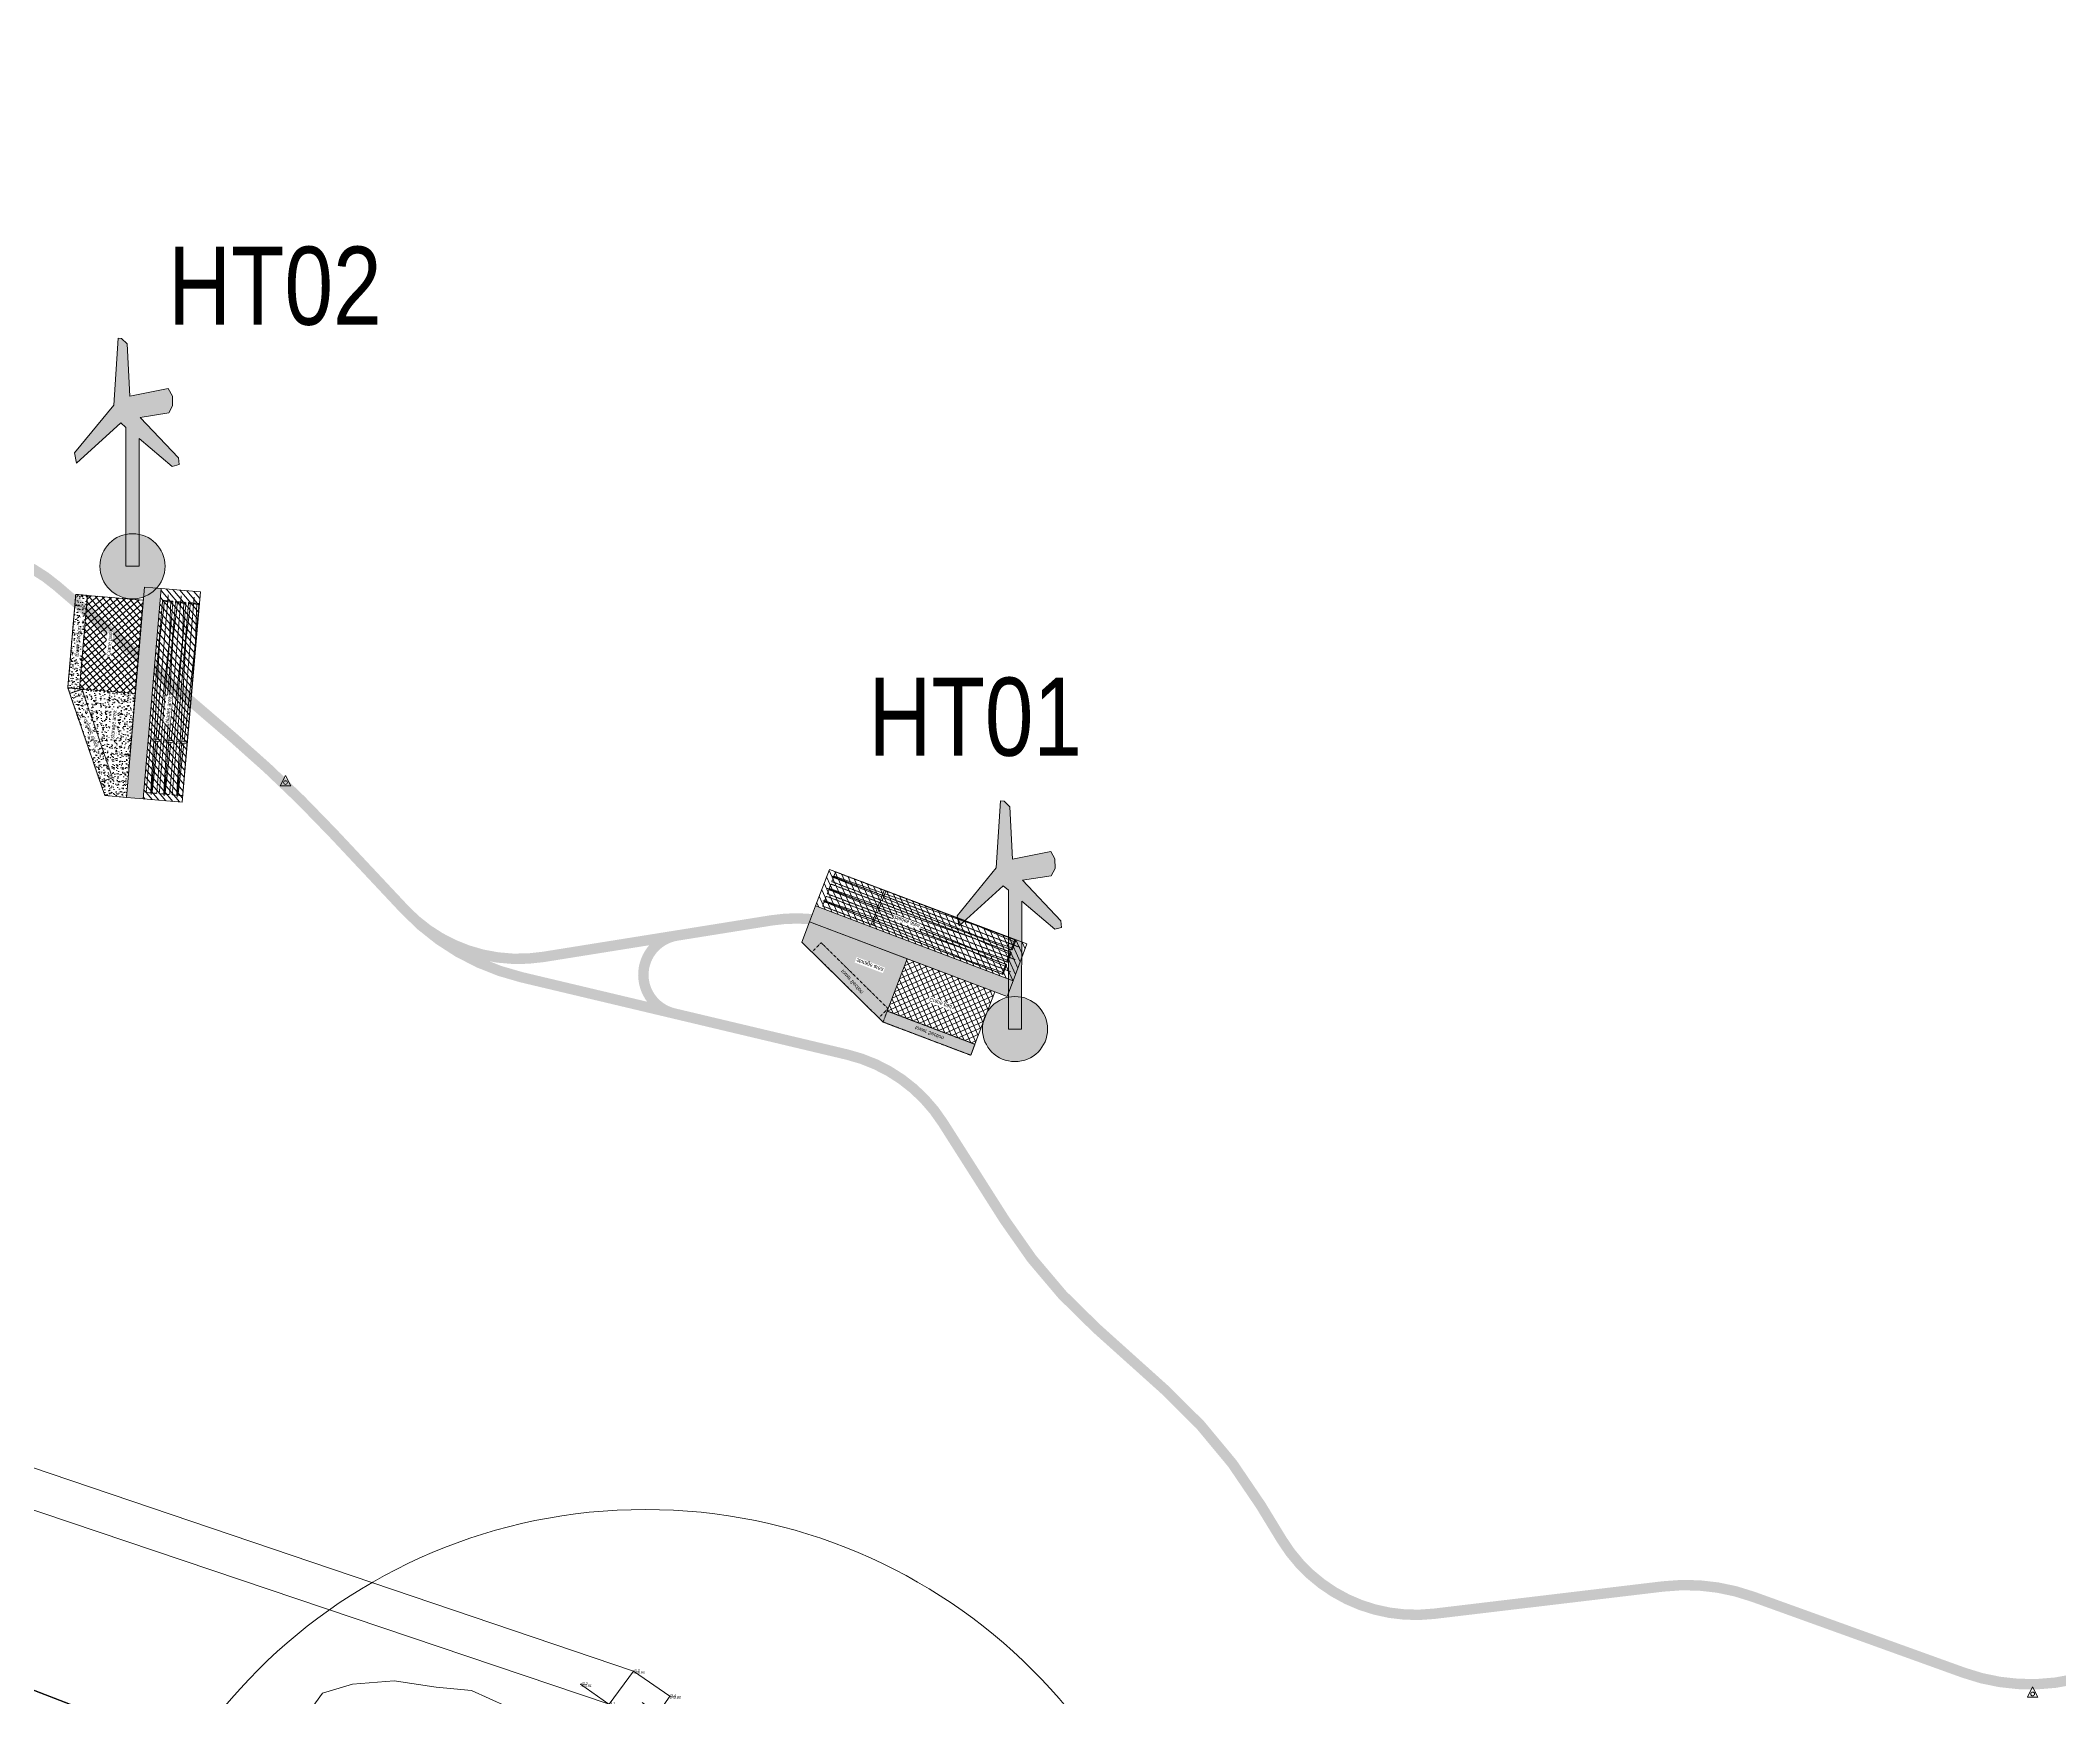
# Model space of a CAD drawing. Header units: metres. Extents: x 0 to 551036, y 0 to 1845929.
# Drawn here: x 547530 to 548305, y 1842794 to 1843430 of the extents above; entities that cross this region are included whole.
import ezdxf

# ---------------------------------------------------------------- set-up
doc = ezdxf.new("R2010")
doc.units = ezdxf.units.M
doc.header["$MEASUREMENT"] = 0
for name, pattern in [('BD HH1 KEM TMB$0$DASHDOT2', [0.5, 0.25, -0.125, 0, -0.125]), ('CENTER', [2, 1.25, -0.25, 0.25, -0.25]), ('DASHED', [0.75, 0.5, -0.25]), ('HIDDEN', [0.375, 0.25, -0.125])]:
    doc.linetypes.add(name, pattern=pattern)
for name, color, linetype, lineweight in [('_0', 7, 'Continuous', 0), ('BD HH1 KEM TMB$0$Ranh', 7, 'Continuous', 0), ('Level 10', 7, 'Continuous', 0), ('Q-CORRIDO', 7, 'Continuous', 0), ('STAPTS-HT8', 7, 'Continuous', 0)]:
    doc.layers.add(name, color=color, linetype=linetype, lineweight=lineweight)
doc.styles.add('2mm', font='ARIALUNI.TTF')
doc.styles.add('ARIEL NARROW', font='ARIALN.TTF', dxfattribs={"width": 0.9})
doc.styles.get("Standard").update_dxf_attribs({"font": '', "height": 4})
doc.styles.add('VnArial', font='arial.ttf')
doc.styles.get('Standard').set_extended_font_data('.VnArial')
doc.dimstyles.new('ISO-25', dxfattribs={"dimtxt": 2.5, "dimasz": 2.5, "dimexe": 1.25, "dimexo": 0.625, "dimtad": 1, "dimtxsty": 'Standard', "dimcen": 2.5, "dimadec": 0, "dimazin": 0, "dimtfac": 1, "dimtmove": 0, "dimatfit": 3, "dimfxl": 1, "dimarcsym": 0})

# ---------------------------------------------------------------- blocks, each defined once
blk = doc.blocks.new('Dinh')
for p, q in [((1.164153e-09, 27.63932022731751), (-19.99999999883584, -12.36067977268247)), ((20.00000000116414, -12.36067977268247), (1.164153e-09, 27.63932022731751))]:
    blk.add_line(p, q)
at = {"color": 4, "flags": 128}
blk.add_lwpolyline([(-19.99999999883584, -12.36067977268247), (20.00000000116414, -12.36067977268247)], dxfattribs=at)
blk.add_circle((0, 0), 7.201599125781542)
blk = doc.blocks.new('node')
blk.add_hatch(color=3).paths.add_polyline_path([(125, 0, 0.9999999999999999), (-125, -7.654042494670958e-15, 0.9999999999999999)])
blk.add_circle((0, 0), 125)
blk = doc.blocks.new('blades-v150')
at = {"linetype": 'CENTER'}
blk.add_line((-23.32590617239475, 0), (747.2287298785523, 9.313225746154785e-09), dxfattribs=at)
for p, q in [((3.882568860426545, 12.95405177399516), (27.63628709129989, 12.95406203716993)), ((27.63628709129989, 12.95406203716993), (150.2844035229639, 20.30000000209832)), ((27.63629829278216, -12.95401797629893), (3.882568860426545, -12.95402824878693)), ((143.8134731375828, -17.64018829549074), (27.63629829278216, -12.95401797629893))]:
    blk.add_line(p, q)
at = {"flags": 128}
for points in [[(-6.272760083460455e-13, -19.69999999971807), (-6.272760089132134e-13, 20.30000000032885), (3.882568860425918, 20.30000000032885), (3.882568860425918, -19.69999999971807), (-6.272760083460455e-13, -19.69999999971807)], [(533.7000014190555, -19.69999999326757), (533.7000014190556, 20.30000000673244), (540.170949515886, 20.30000000673244), (540.1709495158859, -19.69999999326757), (533.7000014190555, -19.69999999326757)]]:
    blk.add_lwpolyline(points, close=True, dxfattribs=at)
at = {"color": 252, "linetype": 'DASHED'}
blk.add_lwpolyline([(-6.272760083460421e-13, 20.30000000028193), (740.0000000000321, 20.30000000028193), (739.9999999999777, -19.69999999077415), (-5.492040775336593e-11, -19.69999999077415), (-6.272760083460421e-13, 20.30000000028193)], close=True, dxfattribs=at)
at = {"flags": 128}
for points in [[(533.7000014190562, 8.646878311410546), (150.2844035229639, 20.30000000209832)], [(143.8134731375828, -17.64018829549074), (533.7000014190562, -7.087459415197372)]]:
    blk.add_lwpolyline(points, dxfattribs=at)
blk.add_lwpolyline([(540.1709495158866, -6.941864648833871), (735.0849030888639, -2.564685232937338, 0.0616096671558569), (737.6730522955768, -2.205278286710382, 0.04381267406551088), (738.5577628854662, -1.776894554495811, 0.1668433660849125), (740, 9.313225746154785e-09, 0.1668433660849125), (738.5577628854662, 1.776894563809037, 0.04381267406551088), (737.6730522955768, 2.205278296023607, 0.0616096671558569), (735.0849030888639, 2.564685242250562), (540.1709495158866, 8.451083553954959)], format="xyb", dxfattribs=at)
blk = doc.blocks.new('VT')
h = blk.add_hatch()
h.set_pattern_fill('AR-SAND', color=252, style=0, pattern_type=2)
h.set_pattern_definition([(127.5, (172.50000011269, -760.0000003930181), (-9.634118845065794, -0.3149667905480404), [0, -7.6, 0, -8.5, 0, -8.125]), (97.50000000000001, (172.50000011269, -760.0000003930181), (-14.1107303261487, 8.848883526338636), [0, -4.1, 0, -6.85, 0, -2.625]), (57.49999999999999, (172.50000011269, -766.1500003933907), (-0.02829526768482182, 15.57070930875748), [0, -2.5, 0, -9, 0, -11.75]), (47.5, (172.50000011269, -766.1500003933907), (-4.388377824671247, 15.03063302286147), [0, -1.25, 0, -5.9, 0, -6.75])])
h.paths.add_polyline_path([(107.5, -760), (172.5, -760), (172.5, 50.23926940280944), (107.5, 50.39727905532345)])
h = blk.add_hatch()
h.set_pattern_fill('ANSI31', color=252, style=0, pattern_type=2)
h.set_pattern_definition([(135, (323.1565490560606, -760.0000002179295), (-13.25825214724777, -13.25825214724776), [])])
h.paths.add_polyline_path([(172.5, -760), (322.3681151727214, -760), (323.156548824627, 50), (172.5, 50.23926940280944)])
at = {"flags": 128}
for points in [[(107.5, -760), (172.5, -760), (172.5, 50.23926940280944), (107.5, 50.39727905532345), (107.5, -760)], [(172.5, -760), (322.3681151727214, -760), (323.156548824627, 50), (172.5, 50.23926940280944), (172.5, -760)]]:
    blk.add_lwpolyline(points, close=True, dxfattribs=at)
at = {"rotation": 270}
for p in [(201.3188724336214, 5.239269402809441), (251.3188724243082, 5.239269402809441), (301.318872414995, 5.237526008859277)]:
    blk.add_blockref('blades-v150', p, dxfattribs=at)
at = {"color": 1, "char_height": 15, "attachment_point": 5, "style": 'ARIEL NARROW', "bg_fill": 3, "box_fill_scale": 1.25, "bg_fill_color": 135, "bg_fill_transparency": 0}
for insert, rotation in [((-128.7831550836563, -178.9004954788834), 89.99999999999999), ((-50.60909720836207, -526.0424673231319), 117.38325904892456)]:
    blk.add_mtext('\\H1x;\\W0.9;\\A1;tower Section ', dxfattribs=dict(at, insert=insert, rotation=rotation))
h = blk.add_hatch()
h.set_pattern_fill('AR-CONC', color=252, style=0, pattern_type=2)
h.set_pattern_definition([(140, (107.4999997103587, -790.2392693944275), (3.137606776431474, 35.86300962929172), [3.75, -41.25]), (85, (107.4999997103587, -790.2392693944275), (-37.60960665449608, -6.937566331981862), [3, -33]), (190.451, (107.3240287108347, -787.5570583939552), (-34.47173363236745, 28.92568028982389), [3.18701, -35.0571]), (136.1842, (97.49999971035868, -790.2392693944275), (8.275950114807841, 53.36205245420847), [5.625, -61.875]), (186.636, (98.32402871083468, -785.5570583939552), (-48.7062214535965, 46.73284015511165), [4.78051, -52.5856]), (81.1842, (97.49999971035868, -790.2392693944275), (-48.7059301152325, 46.73309681199759), [4.5, -49.5]), (111, (99.99999971035868, -785.2392693944275), (20.13094479918872, 29.84535302934439), [3.75, -41.25]), (56, (99.99999971035868, -785.2392693944275), (-36.25750205662513, 12.16576688624224), [3, -33]), (161.451, (101.3240287108347, -782.5570583939552), (-16.12620949745201, 42.01119811543452), [3.18701, -35.0571]), (127.5, (107.4999997103587, -790.2392693944275), (-16.64469269156557, 0.6079927658645312), [0, -32.6, 0, -33.5, 0, -33.125]), (97.50000000000001, (107.4999997103587, -790.2392693944275), (-19.72058559411801, 13.15347687210743), [0, -19.1, 0, -31.85, 0, -12.625]), (57.49999999999999, (107.4999997103587, -801.3892693948001), (1.127743586718987, 26.69112180862045), [0, -12.5, 0, -39, 0, -51.75]), (47.5, (107.4999997103587, -806.3892693948001), (-5.005249116615886, 29.15930846711931), [0, -16.25, 0, -25.9, 0, -36.75])])
h.paths.add_polyline_path([(-152.5, 0), (-107.5, 0), (-107.5000000046566, -360), (107.5, -360), (107.5, -760), (24.14589312160388, -760), (-152.5, -360)])
h = blk.add_hatch()
h.set_pattern_fill('ANSI37', color=252, style=0, pattern_type=2)
h.set_pattern_definition([(135, (107.50000011269, -360.0000003930181), (-13.25825214724777, -13.25825214724776), []), (225, (107.50000011269, -360.0000003930181), (13.25825214724777, -13.25825214724777), [])])
h.paths.add_polyline_path([(-107.5000000046566, -360), (-107.5, 0), (107.5, 0), (107.5, -360)])
at = {"flags": 128}
for points in [[(-152.5, 0), (-107.5, 0), (-107.5000000046566, -360), (107.5, -360), (107.5, -760), (24.14589312160388, -760), (-152.5, -360), (-152.5, 0)], [(-107.5000000046566, -360), (-107.5, 0), (107.5, 0), (107.5, -360), (-107.5000000046566, -360)]]:
    blk.add_lwpolyline(points, close=True, dxfattribs=at)
at = {"linetype": 'HIDDEN'}
for points in [[(-107.5, 0), (-152.5, 0), (-152.5, -360), (-107.5000000046566, -360), (-107.5, 0)], [(-97.57488518254831, -360.603575790301), (-143.3133694482967, -380.8023642981425), (2.117907805368304, -710.1194510050118), (47.85639207111672, -689.9206624971703), (-97.57488518254831, -360.603575790301)]]:
    blk.add_lwpolyline(points, close=True, dxfattribs=at)
at = {"color": 1, "insert": (239.5518537401222, -409.9665037333034), "char_height": 15, "attachment_point": 5, "rotation": 89.99999999999999, "style": 'ARIEL NARROW', "bg_fill": 3, "box_fill_scale": 1.25, "bg_fill_color": 135, "bg_fill_transparency": 0}
blk.add_mtext('\\H1x;\\W0.9;\\A1;blades area', dxfattribs=at)
at = {"color": 1, "char_height": 15, "attachment_point": 5, "rotation": 89.99999999999999, "style": 'ARIEL NARROW', "bg_fill": 3, "box_fill_scale": 1.25, "bg_fill_color": 135, "bg_fill_transparency": 0}
for s, insert in [('\\H1x;\\W0.9;\\A1;Crane pad', (-5.309755615890026, -178.9004954788834)), ('\\H1x;\\W0.9;\\A1;storage area', (36.13326099235564, -485.0919255567715))]:
    blk.add_mtext(s, dxfattribs=dict(at, insert=insert))
blk = doc.blocks.new('windturbine')
at = {"lineweight": -2}
blk.add_hatch(color=1, dxfattribs=at).paths.add_polyline_path([(49.9061789964378, 0), (-49.9061789964378, 1.42e-13), (-49.9061789964378, 1049.440849338062), (-90.03144104633631, 1083.182574666505), (-422.8653455133972, 779.3290809109882), (-438.2981386075107, 856.409412086182), (-142.970597977029, 1217.504428037053), (-109.9070079192313, 1723.926917633916), (-83.76479172811058, 1721.836464618923), (-40.41267293656799, 1679.658500896544), (-20.64188105434935, 1284.644803038539), (269.475923261533, 1342.609903052428), (301.0743881816609, 1285.789835258264), (302.1274001346944, 1213.186375826883), (272.6357697535457, 1158.470807617651), (56.23183893527986, 1124.241457745709), (346.3424752871152, 818.9657095975134), (350.7852490593916, 768.3234606388031), (300.0908620314055, 755.1249141687605), (49.9061789964378, 965.5076612235099)])
at = {"color": 253, "lineweight": -2, "flags": 128}
blk.add_lwpolyline([(56.23183893527992, 1124.241457745709), (346.3424752871152, 818.9657095975134), (350.7852490593916, 768.3234606388031), (300.0908620314055, 755.1249141687605), (49.9061789964378, 965.5076612235099), (49.9061789964378, 0), (-49.9061789964378, 0), (-49.9061789964378, 1049.440849338062), (-90.03144104633631, 1083.182574666505), (-422.8653455133974, 779.3290809109882), (-438.2981386075107, 856.409412086182), (-142.970597977029, 1217.504428037053), (-109.9070079192313, 1723.926917633916), (-83.7647917281106, 1721.836464618923), (-40.41267293656799, 1679.658500896544), (-20.64188105434936, 1284.644803038539), (269.475923261533, 1342.609903052428), (301.0743881816609, 1285.789835258264), (302.1274001346944, 1213.186375826883), (272.6357697535457, 1158.470807617651), (56.23183893527992, 1124.241457745709)], close=True, dxfattribs=at)
blk = doc.blocks.new('fewrfwerferf')
at = {"linetype": 'CENTER', "ltscale": 7, "const_width": 40, "flags": 128}
for points in [[(5476423.561263258, 18431258.38278025), (5476423.561263248, 18431258.38278027, 0.0267408765644308), (5476037.619613674, 18431628.07212017), (5475364.118310882, 18432207.46275489, 0.1660016638042018), (5475004.261398506, 18432351.78747526), (5474480.370658876, 18432379.27390345, -0.2177838936205389), (5474111.76664143, 18432571.77744081), (5473923.831666296, 18432813.61108134, 0.1727665961395528), (5473640.997526719, 18432994.10356632), (5473467.753979008, 18433033.90952258, -0.2983969523986975), (5473088.25320461, 18433429.2356388), (5473065.577204604, 18433550.40322176, 0.5151432313644927), (5472326.987991739, 18433893.08897364), (5472135.776445414, 18433784.37801147, -0.1958382887101723), (5471686.955176324, 18433725.61695346), (5471266.796668539, 18433835.85938813, -0.2924958551893331), (5470901.413747082, 18434231.95960195), (5470850.447974228, 18434518.59984321, 0.0528630611511851), (5470762.554139539, 18434822.43676083), (5470485.443053863, 18435501.94767855, -0.1265417113391721), (5470438.342810849, 18435847.48493654), (5470469.835616909, 18436117.12213774, 0.3984430922775365), (5470058.005952084, 18436667.88377236), (5469823.667173063, 18436708.20914675, 0.291772511458983), (5469228.631839384, 18436458.47432895), (5469112.283333736, 18436290.45040824, -0.2258918536642667), (5468664.857458873, 18436033.7794117), (5467738.649522732, 18435962.78460168, -0.2394647395818225), (5467236.660588047, 18436171.23124053), (5466882.946186844, 18436585.13934218, -0.1792293507020455), (5466739.080515146, 18436976.28358929), (5466739.860890099, 18437324.20573113, 0.0636826514520001), (5466708.24313299, 18437575.92955192), (5466587.488472296, 18438044.64832151, -0.2103589309035941), (5466685.277737504, 18438641.01850897), (5466935.68768233, 18439025.57040581, 0.6387235405206594), (5465972.391344831, 18440563.36839693), (5465586.111142637, 18440514.58209641, -0.102540544598372), (5465181.474204035, 18440546.50689272), (5464613.207248559, 18440711.82419039, -0.1451218549290228), (5464182.806107366, 18440988.5076872), (5464138.993489156, 18441039.35365422, -0.0887252442961078), (5463870.041877497, 18441493.94505131), (5463613.571939522, 18442181.02417175, 0.1433890647398278), (5463361.145859708, 18442518.58028568), (5463176.781115159, 18442656.95870841, -0.0689252043396802), (5463030.693520206, 18442801.91112635), (5462968.505455997, 18442883.43329259, 0.5873789618007201), (5462104.009226898, 18442758.92122416), (5462040.532577671, 18442593.09173897, -0.0317649799687924), (5461908.511137301, 18442304.52905867), (5461815.714355363, 18442131.63431396, 0.0659719350305423), (5461722.949682782, 18441885.81073919), (5461667.835270294, 18441649.45196199, -0.4755679196952858), (5460831.242793916, 18441241.3150834), (5460327.351373672, 18441474.81615263, 0.1644853321635551), (5459945.220498197, 18441516.20365654), (5459555.117605892, 18441429.72060682, -0.3690864582780367), (5458866.874726423, 18441795.92683837), (5458834.6833559, 18441877.79089146)], [(5477741.967490259, 18430866.56278799, 0.8209555686334664), (5477730.830521465, 18430567.61098759)]]:
    blk.add_lwpolyline(points, format="xyb", dxfattribs=at)
at = {"color": 253, "xscale": 0.5080000000141998, "yscale": 0.5080000000141998, "zscale": 0.5080000000141998, "rotation": 359.9610393790765}
for p in [(5475653.376338107, 18432283.70741775), (5479039.500000001, 18430507.62)]:
    blk.add_blockref('windturbine', p, dxfattribs=at)
for name, p in [('node', (5475653.376338105, 18432283.70741775)), ('Dinh', (5476240.483329638, 18431453.55525337)), ('node', (5479039.5, 18430507.62)), ('Dinh', (5482944.197624303, 18427955.83033423))]:
    blk.add_blockref(name, p)
at = {"xscale": 1.000002621976932, "yscale": 1.000002621976932, "zscale": 1.000002621976932}
blk.add_blockref('node', (5475653.442639676, 18432283.65297686), dxfattribs=at)
at = {"linetype": 'Continuous', "lineweight": 0, "style": '2mm', "width": 0.8}
for s, p in [('HT02', (5475789.654988118, 18433210.48879103, 5860)), ('HT01', (5478476.975258727, 18431556.57104132))]:
    blk.add_text(s, height=300, dxfattribs=at).set_placement(p)
at = {"linetype": 'Continuous', "rotation": 355.1379742067076}
blk.add_blockref('VT', (5475587.445980089, 18432162.83970277), dxfattribs=at)
at = {"linetype": 'Continuous', "yscale": -1, "rotation": 69.237863186055}
blk.add_blockref('VT', (5478924.055856636, 18430549.68209338), dxfattribs=at)
at = {"linetype": 'CENTER', "ltscale": 7, "const_width": 40, "flags": 128}
for points in [[(5483170.975242813, 18428031.26337303), (5483170.975242814, 18428031.26337303, -0.1683799878582037), (5482679.800522555, 18428037.40978127), (5481870.275451254, 18428329.37653124, 0.1167392031711948), (5481526.998035389, 18428368.58219177), (5480646.800997035, 18428263.60105968, -0.2934197694519768), (5480063.560922717, 18428546.85657845), (5479982.472693345, 18428679.74937376, 0.07280498738734535), (5479612.244565492, 18429125.39438266), (5479350.692403265, 18429360.50962364, -0.06818152402729048), (5478999.922748873, 18429774.91492833), (5478762.789971809, 18430147.92862657, 0.1952429853599119), (5478395.133178409, 18430409.78634351), (5477145.720075179, 18430706.62119169, -0.1470736912431487), (5476697.341727288, 18430966.5157639), (5476423.561263242, 18431258.38278027)], [(5476533.467086496, 18431141.2163315), (5476697.341727273, 18430966.51576392, 0.2489988858552994), (5477229.817739043, 18430784.55192094), (5478105.068638165, 18430924.7064069, -0.1310298155237292), (5478412.631874026, 18430893.29019115), (5479020.734945608, 18430662.75323239)]]:
    blk.add_lwpolyline(points, format="xyb", dxfattribs=at)
blk = doc.blocks.new('3')
blk.add_line((5477372.63, 18427993.22, 96.68000000000006), (5480783.44507616, 18425594.52494214, -826.1291373745524))
at = {"elevation": 37.16000000000008, "flags": 128}
blk.add_lwpolyline([(5477575.79, 18428043.18), (5477481.77, 18427916.38), (5477625.93, 18427815.03), (5477714.939999999, 18427947.71), (5477575.79, 18428043.18)], dxfattribs=at)
for p in [(5477575.79, 18428043.18, 37.16000000000008), (5477372.63, 18427993.22, 96.68000000000006), (5477481.77, 18427916.38, 21.20000000000005), (5477714.939999999, 18427947.71, 35.53999999999974), (5477625.93, 18427815.03, 18.26000000000022), (5477697.63, 18427764.66, 8.75)]:
    blk.add_point(p)
at = {"char_height": 10, "line_spacing_factor": 0.6, "style": 'VnArial'}
for s, insert, attachment_point in [('\\fArial|b0|i1|c00|p39;549.96', (5477575.79, 18428043.18, 37.16000000000008), 1), ('\\fArial|b0|i1|c00|p39;t3.3', (5477575.79, 18428039.84666667, 37.16000000000008), 7), ('\\fArial|b0|i1|c00|p39;555.91', (5477372.63, 18427993.22, 96.68000000000006), 1), ('\\fArial|b0|i1|c00|p39;d3.2', (5477372.63, 18427989.88666667, 96.68000000000006), 7), ('\\fArial|b0|i1|c00|p39;548.36', (5477481.77, 18427916.38, 21.20000000000005), 1), ('\\fArial|b0|i1|c00|p39;t3.2', (5477481.77, 18427913.04666667, 21.20000000000005), 7), ('\\fArial|b0|i1|c00|p39;549.80', (5477714.939999999, 18427947.71, 35.53999999999974), 1), ('\\fArial|b0|i1|c00|p39;t3.4', (5477714.939999999, 18427944.37666667, 35.53999999999974), 7), ('\\fArial|b0|i1|c00|p39;548.07', (5477625.93, 18427815.03, 18.26000000000022), 1), ('\\fArial|b0|i1|c00|p39;t3.1', (5477625.93, 18427811.69666667, 18.26000000000022), 7), ('\\fArial|b0|i1|c00|p39;547.12', (5477697.63, 18427764.66, 8.75), 1), ('\\fArial|b0|i1|c00|p39;d3.1', (5477697.63, 18427761.32666667, 8.75), 7)]:
    blk.add_mtext(s, dxfattribs=dict(at, insert=insert, attachment_point=attachment_point))
at = {"insert": (5477729.040398968, 18427883.5271012, -11006.84930841299), "char_height": 25, "width": 213.4579010657035, "attachment_point": 1}
blk.add_mtext('\\fTimes New Roman|b0|i0|c00|p23;trụ điện', dxfattribs=at)
blk.add_leader([(5477609.222221725, 18427923.52080167, -5462.41), (5477708.700034154, 18427848.52975156, -5462.41), (5477872.866802443, 18427848.52975156, -5462.41)], dimstyle='ISO-25', override={"dimtxt": 25, "dimasz": 25, "dimgap": 6.25, "dimtad": 0})

msp = doc.modelspace()

# ---------------------------------------------------------------- linework, layer by layer
at = {"layer": '_0', "flags": 128}
for points in [[(547771.4940000002, 1842794.771), (547757.5790000003, 1842804.318), (547055.8190000001, 1843042.132), (546769.7380000001, 1843134.912), (546382.5730000001, 1843267.879), (546283.4640000003, 1843301.159), (546272.3970000001, 1843313.432), (546226.0570000003, 1843510.534), (545522.7820000001, 1843823.924000001), (545516.5740000001, 1843827.875), (545162.7050000001, 1844092.38), (545147.0654263368, 1844098.55327922), (544954.4390000001, 1844117.984), (544037.8910000001, 1844430.588), (544029.3670000001, 1844435.383)], [(547748.1770000001, 1842791.638000001), (547050.6540000001, 1843026.907), (546767.4286985826, 1843128.472273429), (546379.9390000001, 1843260.162), (546271.4500000001, 1843289.066000001), (546259.6730000001, 1843301.685000001), (546209.3610000003, 1843506.378), (545518.8110000001, 1843817.765), (545512.4680000001, 1843822.27), (545156.6470000001, 1844076.321), (545140.8970000001, 1844082.926), (544961.9610000001, 1844108.201), (544953.2979253381, 1844109.345293406), (544032.9190000001, 1844422.139), (544024.5233155161, 1844426.976388745)]]:
    msp.add_lwpolyline(points, dxfattribs=at)
at = {"layer": 'BD HH1 KEM TMB$0$Ranh', "color": 3, "linetype": 'BD HH1 KEM TMB$0$DASHDOT2', "ltscale": 6.000000000000001, "const_width": 0.5}
msp.add_lwpolyline([(547034.4399711923, 1842987.82483232), (547784.7554141873, 1842697.430713478), (548199.8329702662, 1842214.791552724), (548597.5254376568, 1841937.887930131), (548392.507422748, 1841468.263111538), (548551.48493651, 1841051.148920891), (548101.1036846641, 1840704.919262895), (547600.7575242358, 1840951.697021018), (547242.5719725448, 1841928.077079067), (546883.4175362781, 1842351.554560135)], dxfattribs=at)
at = {"layer": 'Q-CORRIDO', "color": 1}
msp.add_circle((547762.074, 1842656.379), 210, dxfattribs=at)

# ---------------------------------------------------------------- block references
at = {"layer": 'Q-CORRIDO', "color": 1, "xscale": 0.1, "yscale": 0.1, "zscale": 0.1}
msp.add_blockref('3', (0, 0), dxfattribs=at)

# ---------------------------------------------------------------- next in the draw order: block references
at = {"layer": 'STAPTS-HT8', "linetype": 'Continuous', "xscale": 0.1, "yscale": 0.1, "zscale": 0.1}
msp.add_blockref('fewrfwerferf', (0, 0), dxfattribs=at)

# ---------------------------------------------------------------- next in the draw order: linework, layer by layer
at = {"layer": 'Level 10', "color": 5, "linetype": 'Continuous', "lineweight": 0, "flags": 128}
msp.add_lwpolyline([(547629.56, 1842783.91), (547638.24, 1842795.93), (547649.75, 1842799.39), (547665.78, 1842800.63), (547681.81, 1842798.16), (547695.37, 1842796.92), (547708.93, 1842790.76)], dxfattribs=at)

doc.saveas('drawing.dxf')
